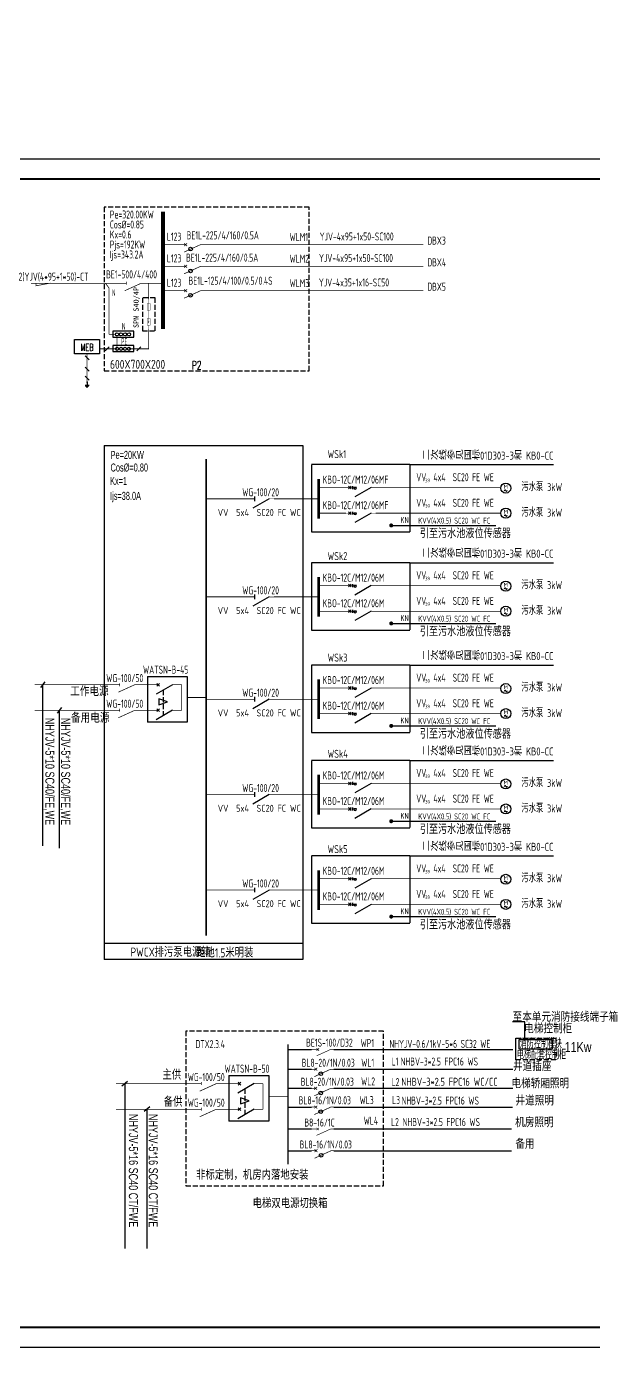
# Model space of a CAD drawing. Extents: x 2166032 to 5302137, y 581493 to 2416206.
# Drawn here: x 2850419 to 2878715, y 1048777 to 1115733 of the extents above; entities that cross this region are included whole.
import ezdxf
from ezdxf.enums import TextEntityAlignment as Align

# ---------------------------------------------------------------- set-up
doc = ezdxf.new("R2010")
doc.units = 0
doc.header["$LTSCALE"] = 1000
doc.header["$MEASUREMENT"] = 0
for name, pattern in [('CENTER2', [1.14, 0.75, -0.13, 0.13, -0.13]), ('DASH', [0.35, 0.25, -0.1]), ('DASHDOT', [1, 0.5, -0.25, 0, -0.25])]:
    doc.linetypes.add(name, pattern=pattern)
for name, color, linetype in [('A', 3, 'Continuous'), ('AB', 1, 'Continuous'), ('BD1', 7, 'Continuous'), ('BORDER', 7, 'Continuous'), ('DIM-箱柜', 3, 'Continuous'), ('DOTLN', 2, 'Continuous'), ('EBL', 3, 'Continuous'), ('ELEMENT', 100, 'Continuous'), ('EQUIP-动力', 3, 'Continuous'), ('FBX1', 7, 'Continuous'), ('MID', 7, 'Continuous'), ('PUB_TITLE', 137, 'Continuous'), ('SIG_TEXT', 7, 'Continuous'), ('TEL_TEXT', 7, 'Continuous'), ('TH_WIRE2', 4, 'Continuous'), ('WIRE', 6, 'Continuous'), ('WIRE-接地', 4, 'Continuous'), ('WIRE-母线', 6, 'Continuous'), ('WIRE-系统', 4, 'Continuous'), ('电气', 3, 'Continuous')]:
    doc.layers.add(name, color=color, linetype=linetype)
doc.styles.add('_HZTXT', font='！tssdeng.shx', dxfattribs={"width": 0.8, "bigfont": '！tssdchn.shx'})
doc.styles.add('_TEL_DIM', font='@tssdeng.shx', dxfattribs={"width": 0.8, "height": 3.5, "bigfont": '!tssdchn.shx'})
doc.styles.add('_TXT', font='tssdeng.shx', dxfattribs={"width": 0.8, "height": 3.5, "bigfont": 'tssdchn.shx'})
doc.styles.add('FS', font='arr.shx', dxfattribs={"width": 0.75, "bigfont": 'fs.shx'})
doc.styles.add('H1', font='simsun.ttc')
doc.styles.add('HZ', font='！tssdeng.shx', dxfattribs={"bigfont": '！tssdchn.shx'})
doc.styles.add('HZ_TXT', font='tssdeng.shx', dxfattribs={"bigfont": 'tssdchn.shx'})
doc.styles.add('HZTXT', font='tssdeng.shx', dxfattribs={"width": 0.7, "bigfont": 'tssdchn.shx'})
doc.styles.get("Standard").update_dxf_attribs({"font": 'tssdeng.shx', "bigfont": 'tssdchn.shx'})
doc.styles.add('张波1', font='ROMANS', dxfattribs={"width": 0.7, "height": 4, "bigfont": 'HZDX'})

# ---------------------------------------------------------------- blocks, each defined once
blk = doc.blocks.new('$element$00000499')
at = {"const_width": 0.0233}
for points in [[(0, 0), (0, -1)], [(-0.1, -0.283), (0.1, -0.283), (0.1, -0.717), (-0.1, -0.717), (-0.1, -0.283)]]:
    blk.add_lwpolyline(points, dxfattribs=at)
at = {"flags": 9}
blk.add_attdef('S', (0, 0), '', height=0.00000667, dxfattribs=at)
blk = doc.blocks.new('$TelecSys$00000008')
blk.add_line((0.4, 0.4), (-0.4, -0.4))
blk = doc.blocks.new('$equip$00001310')
for points in [[(0, 0), (0, -0.38)], [(-0.25, -0.38), (0.25, -0.38)], [(-0.19, -0.5), (0.19, -0.5)], [(-0.06, -0.63), (0.06, -0.63)]]:
    blk.add_lwpolyline(points)
blk.add_point((0, 0))
at = {"flags": 9}
blk.add_attdef('A', (0, 0), '', height=0.00002, dxfattribs=at)
blk = doc.blocks.new('$element$00000532')
at = {"const_width": 0.0233}
for points in [[(0, 0), (0, -0.283)], [(-0.1, -0.283), (0.1, -0.283), (0.1, -0.717), (-0.1, -0.717), (-0.1, -0.283)], [(0, -1), (0, -0.567)]]:
    blk.add_lwpolyline(points, dxfattribs=at)
for points in [[(-0.033, -0.55), (0.033, -0.55), (0, -0.35), (0.033, -0.55)], [(0.033, -0.55), (0, -0.35), (-0.033, -0.55), (0.033, -0.55)], [(0, -0.367), (-0.033, -0.567), (0.033, -0.567), (0, -0.367)]]:
    blk.add_solid(points)
at = {"flags": 9}
blk.add_attdef('S', (0, 0), '', height=0.00000667, dxfattribs=at)
blk = doc.blocks.new('$element$00000525')
at = {"const_width": 0.0233}
for points in [[(0, 0), (0, -0.25)], [(-0.25, -0.2), (0, -0.75), (0, -1)], [(-0.047, -0.203), (0.047, -0.297)], [(0.047, -0.203), (-0.047, -0.297)]]:
    blk.add_lwpolyline(points, dxfattribs=at)
blk.add_circle((-0.151, -0.417), 0.0615)
at = {"flags": 9}
blk.add_attdef('S', (0, 0), '', height=0.00000667, dxfattribs=at)
blk = doc.blocks.new('$element$00000519')
at = {"const_width": 0.0233}
for points in [[(0, 0), (0, -0.25)], [(0, -1), (0, -0.75), (-0.25, -0.2)], [(-0.05, -0.25), (0.05, -0.25)]]:
    blk.add_lwpolyline(points, dxfattribs=at)
at = {"flags": 9}
blk.add_attdef('S', (0, 0), '', height=0.00000667, dxfattribs=at)
blk = doc.blocks.new('ELA714')
at = {"layer": 'EBL', "color": 3, "const_width": 5}
blk.add_lwpolyline([(-2.5, 0, 1), (2.5, 0, 1)], format="xyb", close=True, dxfattribs=at)
at = {"layer": 'AB', "width": 0.6, "flags": 9}
blk.add_attdef('EL', text='', height=3.99, dxfattribs=at).set_placement((7, -0.3), align=Align.MIDDLE)
blk = doc.blocks.new('$equip$00001811')
blk.add_circle((0, 0), 0.5)
for centre, radius, start, end in [((-0.07, -0.27), 0.0768, 17.2272, 184.2164), ((0.07, -0.23), 0.0769, 197.2591, 5.1179)]:
    blk.add_arc(centre, radius, start, end)
at = {"color": 7, "style": '_TEL_DIM'}
blk.add_attdef('$TEXT$', text='', height=0.4, dxfattribs=at).set_placement((0, 0.14), align=Align.MIDDLE_CENTER)
at = {"color": 7, "style": '_TEL_DIM', "flags": 1}
blk.add_attdef('A', text='', height=0.00002, dxfattribs=at).set_placement((0, 0), align=Align.MIDDLE_CENTER)
blk = doc.blocks.new('QF102')
at = {"layer": 'A'}
for p, q in [((0, -10), (-4.91, -1.5)), ((-0.71, -3.21), (0.71, -1.79)), ((-0.71, -1.79), (0.71, -3.21))]:
    blk.add_line(p, q, dxfattribs=at)
at = {"layer": 'A', "const_width": 0.3}
for points in [[(0, 0), (0, -2.5)], [(0, -10), (0, -12.5)]]:
    blk.add_lwpolyline(points, dxfattribs=at)
at = {"layer": 'AB', "width": 0.6, "flags": 9}
blk.add_attdef('QF', text='', height=3.99, dxfattribs=at).set_placement((5, -7.45), align=Align.MIDDLE)

msp = doc.modelspace()

# ---------------------------------------------------------------- linework, layer by layer
for p, q in [((2851324.7, 1082987.5), (2851100.7, 1082702.4)), ((2851212.7, 1074792.9), (2851212.7, 1082845)), ((2852157, 1081707.2), (2851933, 1081422.1)), ((2852048.7, 1074665.2), (2852048.7, 1081565.5)), ((2869643.1, 1064612.2), (2874694.5, 1064612.2)), ((2874848.4, 1064087.4), (2874848.4, 1065171.7)), ((2875020.8, 1064620), (2875020.8, 1065110.8)), ((2869643.1, 1063624.6), (2874694.4, 1063624.6)), ((2855451, 1063006.4), (2855174.8, 1062779.2)), ((2855323.2, 1062901.3), (2855323.2, 1054659.3)), ((2869643, 1062668.1), (2874694.3, 1062668.1)), ((2856561.6, 1061735.4), (2856285.4, 1061508.2)), ((2856423.5, 1061621.8), (2856423.5, 1054659.3)), ((2865758.5, 1061729.3), (2866090.9, 1061729.3)), ((2865758.4, 1060635.1), (2866423.3, 1060635.1)), ((2865758.4, 1059540.9), (2866423.2, 1059540.9))]:
    msp.add_line(p, q)
for points, const_width in [([(2864637, 1064612.2), (2864958.4, 1064612.2)], 30), ([(2865922.7, 1064612.2), (2865601.2, 1064612.2), (2864894.1, 1064290.7)], 30), ([(2865019, 1064551.6), (2864897.8, 1064672.8)], 30), ([(2864897.8, 1064551.6), (2865019, 1064672.8)], 30), ([(2864478.9, 1063624.6), (2864853.9, 1063624.6)], 35), ([(2864778.9, 1063249.6), (2865603.9, 1063624.6), (2865978.9, 1063624.6)], 35), ([(2864783.2, 1063553.9), (2864924.6, 1063695.3)], 35), ([(2864783.2, 1063695.3), (2864924.6, 1063553.9)], 35), ([(2864478.8, 1062668.1), (2864853.8, 1062668.1)], 35), ([(2864778.8, 1062293.1), (2865603.8, 1062668.1), (2865978.8, 1062668.1)], 35), ([(2864783.1, 1062597.3), (2864924.5, 1062738.8)], 35), ([(2864783.1, 1062738.8), (2864924.5, 1062597.3)], 35), ([(2864478.7, 1061729.3), (2864853.7, 1061729.3)], 35), ([(2864778.7, 1061354.3), (2865603.7, 1061729.3), (2865978.7, 1061729.3)], 35), ([(2864783, 1061658.5), (2864924.5, 1061800)], 35), ([(2864783, 1061800), (2864924.5, 1061658.5)], 35), ([(2864634.4, 1060635.1), (2864955.8, 1060635.1)], 30), ([(2865920.1, 1060635.1), (2865598.7, 1060635.1), (2864891.5, 1060313.6)], 30), ([(2865016.4, 1060574.5), (2864895.2, 1060695.7)], 30), ([(2864895.2, 1060574.5), (2865016.4, 1060695.7)], 30), ([(2864493.7, 1059548.3), (2864868.7, 1059548.3)], 35), ([(2864793.7, 1059173.3), (2865618.7, 1059548.3), (2865993.7, 1059548.3)], 35), ([(2864798, 1059477.6), (2864939.4, 1059619.1)], 35), ([(2864798, 1059619.1), (2864939.4, 1059477.6)], 35)]:
    msp.add_lwpolyline(points, dxfattribs=dict(const_width=const_width))
for centre, radius in [((2604640.5, 1020101.3), 438608.5), ((2865104.7, 1063397.7), 92.2), ((2865104.7, 1062441.2), 92.2), ((2865104.6, 1061502.4), 92.2), ((2865119.6, 1059321.5), 92.2)]:
    msp.add_circle(centre, radius)
at = {"layer": 'A'}
for p, q in [((2866619.6, 1092631.7), (2866483.9, 1092767.4)), ((2866483.9, 1092631.7), (2866619.6, 1092767.4)), ((2862526.4, 1092136), (2861710.4, 1091664.9)), ((2867615.4, 1092699.6), (2866799.4, 1092228.4)), ((2866619.6, 1091352.2), (2866483.9, 1091488)), ((2866483.9, 1091352.2), (2866619.6, 1091488)), ((2867615.4, 1091420.1), (2866799.4, 1090949)), ((2866619.6, 1087729.7), (2866483.9, 1087865.5)), ((2866483.9, 1087729.7), (2866619.6, 1087865.5)), ((2867615.4, 1087797.6), (2866799.4, 1087326.5)), ((2862526.4, 1087234), (2861710.4, 1086762.9)), ((2866619.6, 1086450.2), (2866483.9, 1086586)), ((2866483.9, 1086450.2), (2866619.6, 1086586)), ((2867615.4, 1086518.1), (2866799.4, 1086047)), ((2866619.6, 1082611.2), (2866483.9, 1082747)), ((2866483.9, 1082611.2), (2866619.6, 1082747)), ((2862526.4, 1082115.6), (2861710.4, 1081644.4)), ((2867615.4, 1082679.1), (2866799.4, 1082208)), ((2866619.6, 1081331.8), (2866483.9, 1081467.5)), ((2866483.9, 1081331.8), (2866619.6, 1081467.5)), ((2867615.4, 1081399.6), (2866799.4, 1080928.5)), ((2862526.4, 1077348.1), (2861710.4, 1076877)), ((2866619.6, 1077843.8), (2866483.9, 1077979.5)), ((2866483.9, 1077843.8), (2866619.6, 1077979.5)), ((2867615.4, 1077911.7), (2866799.4, 1077440.5)), ((2866619.6, 1076564.3), (2866483.9, 1076700)), ((2866483.9, 1076564.3), (2866619.6, 1076700)), ((2867615.4, 1076632.2), (2866799.4, 1076161)), ((2866619.6, 1073076.3), (2866483.9, 1073212.1)), ((2866483.9, 1073076.3), (2866619.6, 1073212.1)), ((2867615.4, 1073144.2), (2866799.4, 1072673.1)), ((2862526.4, 1072580.6), (2861710.4, 1072109.5)), ((2866619.6, 1071796.8), (2866483.9, 1071932.6)), ((2866483.9, 1071796.8), (2866619.6, 1071932.6)), ((2867615.4, 1071864.7), (2866799.4, 1071393.6))]:
    msp.add_line(p, q, dxfattribs=at)
at = {"layer": 'A', "const_width": 28.8}
for points in [[(2861566.4, 1092136), (2861806.4, 1092136)], [(2862526.4, 1092136), (2862766.4, 1092136)], [(2866366.3, 1092699.6), (2866895.4, 1092699.6)], [(2867615.4, 1092699.6), (2867855.4, 1092699.6)], [(2866366.3, 1091420.1), (2866895.4, 1091420.1)], [(2867615.4, 1091420.1), (2867855.4, 1091420.1)], [(2866366.3, 1087797.6), (2866895.4, 1087797.6)], [(2867615.4, 1087797.6), (2867855.4, 1087797.6)], [(2861566.4, 1087234), (2861806.4, 1087234)], [(2862526.4, 1087234), (2862766.4, 1087234)], [(2866366.3, 1086518.1), (2866895.4, 1086518.1)], [(2867615.4, 1086518.1), (2867855.4, 1086518.1)], [(2866366.3, 1082679.1), (2866895.4, 1082679.1)], [(2867615.4, 1082679.1), (2867855.4, 1082679.1)], [(2861566.4, 1082115.6), (2861806.4, 1082115.6)], [(2862526.4, 1082115.6), (2862766.4, 1082115.6)], [(2866366.3, 1081399.6), (2866895.4, 1081399.6)], [(2867615.4, 1081399.6), (2867855.4, 1081399.6)], [(2861566.4, 1077348.1), (2861806.4, 1077348.1)], [(2862526.4, 1077348.1), (2862766.4, 1077348.1)], [(2866366.3, 1077911.7), (2866895.4, 1077911.7)], [(2867615.4, 1077911.7), (2867855.4, 1077911.7)], [(2866366.3, 1076632.2), (2866895.4, 1076632.2)], [(2867615.4, 1076632.2), (2867855.4, 1076632.2)], [(2866366.3, 1073144.2), (2866895.4, 1073144.2)], [(2867615.4, 1073144.2), (2867855.4, 1073144.2)], [(2861566.4, 1072580.6), (2861806.4, 1072580.6)], [(2862526.4, 1072580.6), (2862766.4, 1072580.6)], [(2866366.3, 1071864.7), (2866895.4, 1071864.7)], [(2867615.4, 1071864.7), (2867855.4, 1071864.7)]]:
    msp.add_lwpolyline(points, dxfattribs=at)
at = {"layer": 'BD1'}
for p, q in [((2854292.4, 1094805.1), (2854292.4, 1069103.5)), ((2854292.4, 1094805.1), (2864207, 1094805.1)), ((2864207, 1094805.1), (2864207, 1069103.5)), ((2864207, 1069903.5), (2854292.4, 1069903.5)), ((2864207, 1069103.5), (2854292.4, 1069103.5))]:
    msp.add_line(p, q, dxfattribs=at)
at = {"layer": 'DIM-箱柜'}
for p, q in [((2866692.5, 1092769.1), (2866692.5, 1092626.3)), ((2861806.4, 1092022.3), (2861806.4, 1092253.4)), ((2866895.4, 1092699.6), (2866749.2, 1092699.6)), ((2866692.5, 1091489.6), (2866692.5, 1091346.8)), ((2866895.4, 1091420.1), (2866749.2, 1091420.1)), ((2866692.5, 1087867.1), (2866692.5, 1087724.3)), ((2866895.4, 1087797.6), (2866749.2, 1087797.6)), ((2861806.4, 1087120.3), (2861806.4, 1087351.4)), ((2866692.5, 1086587.6), (2866692.5, 1086444.8)), ((2866895.4, 1086518.1), (2866749.2, 1086518.1)), ((2866692.5, 1082748.6), (2866692.5, 1082605.9)), ((2861806.4, 1082001.8), (2861806.4, 1082233)), ((2866895.4, 1082679.1), (2866749.2, 1082679.1)), ((2866692.5, 1081469.2), (2866692.5, 1081326.4)), ((2866895.4, 1081399.6), (2866749.2, 1081399.6)), ((2861806.4, 1077234.4), (2861806.4, 1077465.5)), ((2866692.5, 1077981.2), (2866692.5, 1077838.4)), ((2866895.4, 1077911.7), (2866749.2, 1077911.7)), ((2866692.5, 1076701.7), (2866692.5, 1076558.9)), ((2866895.4, 1076632.2), (2866749.2, 1076632.2)), ((2861806.4, 1072466.9), (2861806.4, 1072698)), ((2866692.5, 1073213.7), (2866692.5, 1073070.9)), ((2866895.4, 1073144.2), (2866749.2, 1073144.2)), ((2866692.5, 1071934.2), (2866692.5, 1071791.4)), ((2866895.4, 1071864.7), (2866749.2, 1071864.7))]:
    msp.add_line(p, q, dxfattribs=at)
for centre in [(2866822.3, 1092699.6), (2866822.3, 1091420.1), (2866822.3, 1087797.6), (2866822.3, 1086518.1), (2866822.3, 1082679.1), (2866822.3, 1081399.6), (2866822.3, 1077911.7), (2866822.3, 1076632.2), (2866822.3, 1073144.2), (2866822.3, 1071864.7)]:
    msp.add_arc(centre, 73.1, 180, 0, dxfattribs=at)
at = {"layer": 'DOTLN', "linetype": 'DASH'}
for p, q in [((2868240.1, 1065533.2), (2858365.4, 1065533.2)), ((2858365.4, 1065533.2), (2858365.4, 1057796.3)), ((2868240.1, 1057796.3), (2868240.1, 1065533.2)), ((2858365.4, 1057796.3), (2868240.1, 1057796.3))]:
    msp.add_line(p, q, dxfattribs=at)
for points in [[(2854292.4, 1098532.1), (2864529.8, 1098532.1), (2864529.8, 1106711), (2854292.4, 1106711)], [(2856206, 1100538.1), (2856831.2, 1100538.1), (2856831.2, 1102177.8), (2856206, 1102177.8)]]:
    msp.add_lwpolyline(points, close=True, dxfattribs=at)
at = {"layer": 'ELEMENT'}
msp.add_lwpolyline([(2852805.5, 1100097.3), (2854058.8, 1100097.3), (2854058.8, 1099388.9), (2852804.6, 1099388.9), (2852804.6, 1100096.2)], dxfattribs=at)
at = {"layer": 'EQUIP-动力', "color": 0}
for p, q in [((2875298.6, 1065993.1), (2874681.4, 1065993.1)), ((2875293.9, 1065171.7), (2875293.9, 1065993.1)), ((2875020.8, 1065110.8), (2876668.6, 1065110.8)), ((2876668.6, 1064620), (2875020.8, 1064620)), ((2876668.6, 1065110.8), (2876668.6, 1064620))]:
    msp.add_line(p, q, dxfattribs=at)
at = {"layer": 'EQUIP-动力', "color": 0, "linetype": 'DASH'}
for p, q in [((2874848.4, 1065171.7), (2876853.5, 1065171.7)), ((2876853.5, 1065171.7), (2876853.5, 1064087.4)), ((2876853.5, 1064087.4), (2874848.4, 1064087.4))]:
    msp.add_line(p, q, dxfattribs=at)
at = {"layer": 'FBX1'}
for p, q in [((2856447.9, 1083255.7), (2856447.9, 1080976.7)), ((2856447.9, 1083255.7), (2858438.1, 1083255.7)), ((2858438.1, 1083255.7), (2858438.1, 1080976.7)), ((2858438.1, 1080976.7), (2856447.9, 1080976.7)), ((2860516.6, 1063312), (2860516.6, 1061033)), ((2860516.6, 1063312), (2862506.7, 1063312)), ((2862506.7, 1063312), (2862506.7, 1061033)), ((2862506.7, 1061033), (2860516.6, 1061033))]:
    msp.add_line(p, q, dxfattribs=at)
at = {"layer": 'FBX1', "const_width": 44.4}
for points in [[(2861806.4, 1092136), (2859396.3, 1092136)], [(2865000.3, 1092136), (2862766.4, 1092136)], [(2861806.4, 1087234), (2859396.3, 1087234)], [(2865000.3, 1087234), (2862766.4, 1087234)], [(2861806.4, 1082115.6), (2859396.3, 1082115.6)], [(2865000.3, 1082115.6), (2862766.4, 1082115.6)], [(2861806.4, 1077348.1), (2859396.3, 1077348.1)], [(2865000.3, 1077348.1), (2862766.4, 1077348.1)], [(2861806.4, 1072580.6), (2859396.3, 1072580.6)], [(2865000.3, 1072580.6), (2862766.4, 1072580.6)]]:
    msp.add_lwpolyline(points, dxfattribs=at)
at = {"layer": 'MID'}
for p, q in [((2869547.8, 1093846.2), (2864638.7, 1093846.2)), ((2864638.7, 1093835), (2864638.7, 1090479.6)), ((2869547.8, 1093846.2), (2869547.8, 1090490.8)), ((2864638.7, 1090479.6), (2869547.8, 1090479.6)), ((2869547.8, 1088944.2), (2864638.7, 1088944.2)), ((2864638.7, 1088933), (2864638.7, 1085577.6)), ((2869547.8, 1088944.2), (2869547.8, 1085588.8)), ((2864638.7, 1085577.6), (2869547.8, 1085577.6)), ((2869547.8, 1083825.8), (2864638.7, 1083825.8)), ((2864638.7, 1083814.6), (2864638.7, 1080459.2)), ((2869547.8, 1083825.8), (2869547.8, 1080470.3)), ((2864638.7, 1080459.2), (2869547.8, 1080459.2)), ((2869547.8, 1079058.3), (2864638.7, 1079058.3)), ((2864638.7, 1079047.1), (2864638.7, 1075691.7)), ((2869547.8, 1079058.3), (2869547.8, 1075702.9)), ((2864638.7, 1075691.7), (2869547.8, 1075691.7)), ((2869547.8, 1074290.8), (2864638.7, 1074290.8)), ((2864638.7, 1074279.6), (2864638.7, 1070924.2)), ((2869547.8, 1074290.8), (2869547.8, 1070935.4)), ((2864638.7, 1070924.2), (2869547.8, 1070924.2))]:
    msp.add_line(p, q, dxfattribs=at)
at = {"layer": 'PUB_TITLE'}
msp.add_lwpolyline([(2803419.4, 1049721.6), (2908519.4, 1049721.6), (2908519.4, 1109121.6), (2803419.4, 1109121.6)], close=True, dxfattribs=at)
at = {"layer": 'PUB_TITLE', "const_width": 100}
msp.add_lwpolyline([(2805925.4, 1050721.6), (2907525.4, 1050721.6), (2907525.4, 1108121.6), (2805925.4, 1108121.6)], close=True, dxfattribs=at)
at = {"layer": 'TEL_TEXT', "color": 7}
for points in [[(2854721.8, 1100223.5), (2855765.5, 1100223.5), (2855765.5, 1100522.3), (2854721.8, 1100522.3)], [(2854722.8, 1099496.7), (2855766.5, 1099496.7), (2855766.5, 1099795.5), (2854722.8, 1099795.5)]]:
    msp.add_lwpolyline(points, close=True, dxfattribs=at)
for centre in [(2854925, 1100362.1), (2855123.6, 1100362.1), (2855327.2, 1100362.1), (2855525.8, 1100362.1), (2854925.2, 1099635.1), (2855123.7, 1099635.1), (2855327.4, 1099635.1), (2855525.9, 1099635.1)]:
    msp.add_circle(centre, 76.4, dxfattribs=at)
at = {"layer": 'TH_WIRE2', "color": 3}
for p, q in [((2863465.2, 1064864), (2863464.7, 1058873.6)), ((2866012.8, 1061729.3), (2874676.4, 1061724.9)), ((2866423.3, 1060635.1), (2874627.2, 1060635.1)), ((2866423.2, 1059540.9), (2874627.1, 1059540.9))]:
    msp.add_line(p, q, dxfattribs=at)
at = {"layer": 'WIRE'}
for p, q in [((2869547.8, 1093846.2), (2876725.3, 1093846.2)), ((2868633.8, 1090807.6), (2873856.1, 1090807.6)), ((2869547.8, 1088944.2), (2876725.3, 1088944.2)), ((2868633.8, 1085905.6), (2873856.1, 1085905.6)), ((2869547.8, 1083825.8), (2876725.3, 1083825.8)), ((2868633.8, 1080787.2), (2873856.1, 1080787.2)), ((2869547.8, 1079058.3), (2876725.3, 1079058.3)), ((2868633.8, 1076019.7), (2873856.1, 1076019.7)), ((2869547.8, 1074290.8), (2876725.3, 1074290.8)), ((2868633.8, 1071252.2), (2873856.1, 1071252.2))]:
    msp.add_line(p, q, dxfattribs=at)
at = {"layer": 'WIRE', "color": 4}
for p, q in [((2857022.8, 1082140.7), (2857022.8, 1081840.5)), ((2857456.5, 1081990.6), (2857022.8, 1082140.7)), ((2857022.8, 1081840.5), (2857456.5, 1081990.6)), ((2861091.5, 1062197), (2861091.5, 1061896.8)), ((2861525.1, 1062046.9), (2861091.5, 1062197)), ((2861091.5, 1061896.8), (2861525.1, 1062046.9))]:
    msp.add_line(p, q, dxfattribs=at)
at = {"layer": 'WIRE', "color": 7, "linetype": 'DASH'}
for p, q in [((2857239.6, 1082578.5), (2857239.6, 1081299)), ((2861308.3, 1062634.8), (2861308.3, 1061355.3))]:
    msp.add_line(p, q, dxfattribs=at)
at = {"layer": 'WIRE', "color": 3, "linetype": 'Continuous'}
for p, q in [((2863467.4, 1064612.2), (2864637, 1064612.2)), ((2863467.4, 1064612.2), (2864637, 1064612.2)), ((2865761, 1064612.2), (2869643.1, 1064612.2)), ((2865761, 1064612.2), (2869643.1, 1064612.2)), ((2863465, 1063624.6), (2864634.6, 1063624.6)), ((2863465, 1063624.6), (2864634.6, 1063624.6)), ((2865760.9, 1063624.6), (2869643.1, 1063624.6)), ((2865760.9, 1063624.6), (2869643.1, 1063624.6)), ((2863464.9, 1062668.1), (2864634.5, 1062668.1)), ((2863464.9, 1062668.1), (2864634.5, 1062668.1)), ((2865760.9, 1062668.1), (2869643, 1062668.1)), ((2865760.9, 1062668.1), (2869643, 1062668.1)), ((2863464.9, 1061729.3), (2864634.4, 1061729.3)), ((2863464.9, 1061729.3), (2864634.4, 1061729.3)), ((2863464.8, 1060635.1), (2864634.4, 1060635.1)), ((2863464.8, 1060635.1), (2864634.4, 1060635.1)), ((2863464.7, 1059540.9), (2864634.3, 1059540.9)), ((2863464.7, 1059540.9), (2864634.3, 1059540.9))]:
    msp.add_line(p, q, dxfattribs=at)
at = {"layer": 'WIRE-接地', "linetype": 'CENTER2', "const_width": 35}
for points in [[(2854526.6, 1102677.2), (2854348.5, 1102913.3)], [(2856509.7, 1102107), (2856509.7, 1102913.4)], [(2854526.6, 1102677.2), (2854526.6, 1100361.9)], [(2854526.6, 1100362.1), (2854874.2, 1100361.8)], [(2854925, 1100285.7), (2854925.2, 1099711.4)], [(2855525.9, 1099635.1), (2856509.7, 1099635.1), (2856509.7, 1100607)], [(2854925.2, 1099635.1), (2854058.8, 1099635.1)], [(2853431.7, 1099388.9), (2853431.7, 1097970.5)]]:
    msp.add_lwpolyline(points, dxfattribs=at)
at = {"layer": 'WIRE-母线', "const_width": 200}
msp.add_lwpolyline([(2857226.9, 1100626.3), (2857226.9, 1106495.6)], dxfattribs=at)
at = {"layer": 'WIRE-母线', "color": 6}
for points, const_width in [([(2859382.2, 1094119.6), (2859382.2, 1070298.4)], 80), ([(2865000.3, 1093127.9), (2865000.3, 1091144.1)], 120), ([(2865000.3, 1088225.9), (2865000.3, 1086242.1)], 120), ([(2865000.3, 1083107.5), (2865000.3, 1081123.7)], 120), ([(2865000.3, 1078340), (2865000.3, 1076356.2)], 120), ([(2865000.3, 1073572.5), (2865000.3, 1071588.7)], 120)]:
    msp.add_lwpolyline(points, dxfattribs=dict(at, const_width=const_width))
at = {"layer": 'WIRE-母线'}
for p in [(2857226.9, 1105745.6), (2857226.9, 1104245.6), (2857226.9, 1103160)]:
    msp.add_point(p, dxfattribs=at)
at = {"layer": 'WIRE-系统', "const_width": 35}
for points in [[(2857226.9, 1104844.6), (2857976.9, 1104844.6)], [(2859476.9, 1104844.6), (2870225.8, 1104844.6)], [(2857226.9, 1103759), (2857976.9, 1103759)], [(2859476.9, 1103759), (2870225.8, 1103759)], [(2850627.2, 1102913.4), (2855009.7, 1102913.4)], [(2850883, 1102920.8), (2850883, 1102786.8), (2851600.4, 1102920.8)], [(2856509.7, 1102913.4), (2857226.9, 1102913.4)], [(2857226.9, 1102539.7), (2857976.9, 1102539.7)], [(2859476.9, 1102539.7), (2870225.8, 1102539.7)], [(2866366.3, 1092699.6), (2865000.3, 1092699.6)], [(2867855.4, 1092699.6), (2874099.9, 1092699.6)], [(2866366.3, 1091420.1), (2865000.3, 1091420.1)], [(2867848, 1091420.1), (2874099.9, 1091420.1)], [(2866366.3, 1087797.6), (2865000.3, 1087797.6)], [(2867855.4, 1087797.6), (2874099.9, 1087797.6)], [(2866366.3, 1086518.1), (2865000.3, 1086518.1)], [(2867848, 1086518.1), (2874099.9, 1086518.1)], [(2854690.3, 1082845), (2850809.8, 1082845)], [(2856787.4, 1082845), (2856190.3, 1082845)], [(2858149.3, 1082845), (2857751.8, 1082845)], [(2858149.3, 1082845), (2858149.3, 1081565.5)], [(2866366.3, 1082679.1), (2865000.3, 1082679.1)], [(2867855.4, 1082679.1), (2874099.9, 1082679.1)], [(2858438.1, 1082205.2), (2859382.2, 1082205.2)], [(2854690.3, 1081565.5), (2850809.8, 1081565.5)], [(2856787.4, 1081565.5), (2856190.3, 1081565.5)], [(2858149.3, 1081565.5), (2857751.8, 1081565.5)], [(2866366.3, 1081399.6), (2865000.3, 1081399.6)], [(2867848, 1081399.6), (2874099.9, 1081399.6)], [(2866366.3, 1077911.7), (2865000.3, 1077911.7)], [(2867855.4, 1077911.7), (2874099.9, 1077911.7)], [(2866366.3, 1076632.2), (2865000.3, 1076632.2)], [(2867848, 1076632.2), (2874099.9, 1076632.2)], [(2866366.3, 1073144.2), (2865000.3, 1073144.2)], [(2867855.4, 1073144.2), (2874099.9, 1073144.2)], [(2866366.3, 1071864.7), (2865000.3, 1071864.7)], [(2867848, 1071864.7), (2874099.9, 1071864.7)], [(2858759, 1062901.3), (2854878.4, 1062901.3)], [(2860856, 1062901.3), (2860259, 1062901.3)], [(2862218, 1062901.3), (2861820.5, 1062901.3)], [(2862218, 1062901.3), (2862218, 1061621.8)], [(2862506.7, 1062261.6), (2863450.9, 1062261.6)], [(2858759, 1061621.8), (2854878.4, 1061621.8)], [(2860856, 1061621.8), (2860259, 1061621.8)], [(2862218, 1061621.8), (2861820.5, 1061621.8)]]:
    msp.add_lwpolyline(points, dxfattribs=at)

# ---------------------------------------------------------------- block references
at = {"layer": 'BORDER', "linetype": 'Continuous', "xscale": 96, "yscale": 96, "zscale": 96, "rotation": 90}
for p in [(2856741.2, 1082845), (2856741.2, 1081565.5), (2860809.9, 1062901.3), (2860809.9, 1061621.8)]:
    msp.add_blockref('QF102', p, dxfattribs=at)
at = {"layer": 'ELEMENT'}
for name, p, xscale, yscale, zscale, rotation in [('$element$00000525', (2857976.9, 1104844.6), 1500, 1500, 1500, 90), ('$element$00000525', (2857976.9, 1103759), 1500, 1500, 1500, 90), ('$element$00000519', (2855009.7, 1102913.4), 1500, 1500, 1500, 90), ('$element$00000499', (2856509.7, 1101357), 750, 750, 750, 180), ('$element$00000525', (2857976.9, 1102539.7), 1500, 1500, 1500, 90), ('$element$00000532', (2856509.7, 1100607), 750, 750, 750, 180), ('$element$00000519', (2854690.3, 1082845), 1500, 1500, 1500, 90), ('$element$00000519', (2854690.3, 1081565.5), 1500, 1500, 1500, 90), ('$element$00000519', (2858759, 1062901.3), 1500, 1500, 1500, 90), ('$element$00000519', (2858759, 1061621.8), 1500, 1500, 1500, 90)]:
    msp.add_blockref(name, p, dxfattribs=dict(at, xscale=xscale, yscale=yscale, zscale=zscale, rotation=rotation))
at = {"layer": 'ELEMENT', "xscale": 400, "yscale": 400, "zscale": 400}
msp.add_blockref('$equip$00001310', (2853431.7, 1097970.5), dxfattribs=at)
at = {"layer": 'EQUIP-动力', "xscale": 500, "yscale": 500, "zscale": 500}
for p in [(2874348.3, 1092671.4), (2874349.9, 1091420.1), (2874348.3, 1087769.4), (2874349.9, 1086518.1), (2874348.3, 1082651), (2874349.9, 1081399.6), (2874348.3, 1077883.5), (2874349.9, 1076632.2), (2874348.3, 1073116), (2874349.9, 1071864.7)]:
    msp.add_blockref('$equip$00001811', p, dxfattribs=at).add_auto_attribs({'$TEXT$': 'M'})
at = {"layer": 'WIRE', "xscale": 20, "yscale": 20, "zscale": 20}
for p in [(2868625.7, 1090807.5), (2868625.7, 1085905.5), (2868625.7, 1080787.1), (2868625.7, 1076019.6), (2868625.7, 1071252.1)]:
    msp.add_blockref('ELA714', p, dxfattribs=at)
at = {"layer": 'WIRE-接地', "linetype": 'CENTER2', "xscale": 250, "yscale": 250, "zscale": 250}
for p, rotation in [((2854428.8, 1099635.1), 180), ((2853431.7, 1099188.2), 270), ((2853431.7, 1098625.7), 270), ((2853431.7, 1098171.3), 270)]:
    msp.add_blockref('$TelecSys$00000008', p, dxfattribs=dict(at, rotation=rotation))
msp.add_blockref('$TelecSys$00000008', (2856017.8, 1099635.1), dxfattribs=at)

# ---------------------------------------------------------------- texts
for s, height, style, width, p in [('Pe=320.00KW', 400, '_TEL_DIM', 0.6, (2854569.5, 1106149.4)), ('Cos%%C=0.85', 400, '_TEL_DIM', 0.6, (2854569.5, 1105649.4)), ('Kx=0.6', 400, '_TEL_DIM', 0.6, (2854569.5, 1105149.4)), ('BE1L-225/4/160/0.5A', 400, '_TEL_DIM', 0.6, (2858403.2, 1105110)), (' YJV-4x95+1x50-SC100', 400, '_TEL_DIM', 0.6, (2864871.3, 1105051)), ('Pjs=192KW', 400, '_TEL_DIM', 0.6, (2854569.5, 1104649.4)), ('L123', 400, '_TEL_DIM', 0.6, (2857418, 1105044.6)), ('WLM1', 400, '_TEL_DIM', 0.6, (2863546.8, 1105023.7)), ('DBX3', 400, '_TEL_DIM', 0.6, (2870429.5, 1104844.6)), ('Ijs=343.2A', 400, '_TEL_DIM', 0.6, (2854569.5, 1104149.4)), ('L123', 400, '_TEL_DIM', 0.6, (2857418, 1103959)), ('BE1L-225/4/160/0.5A', 400, '_TEL_DIM', 0.6, (2858373.7, 1103993.5)), ('WLM2', 400, '_TEL_DIM', 0.6, (2863546.8, 1103938.1)), (' YJV-4x95+1x50-SC100', 400, '_TEL_DIM', 0.6, (2864837.3, 1103974)), ('DBX4', 400, '_TEL_DIM', 0.6, (2870429.5, 1103759)), ('2(YJV(4*95+1*50)-CT', 400, '_TEL_DIM', 0.6, (2850009.2, 1103042.5)), ('BE1-500/4/400', 400, '_TEL_DIM', 0.6, (2854378.9, 1103156.5)), ('L123', 400, '_TEL_DIM', 0.6, (2857418, 1102739.7)), ('BE1L-125/4/100/0.5/0.4S', 400, '_TEL_DIM', 0.6, (2858499.2, 1102840.7)), ('WLM3', 400, '_TEL_DIM', 0.6, (2863546.8, 1102718.8)), (' YJV-4x35+1x16-SC50', 400, '_TEL_DIM', 0.6, (2864830.8, 1102752.2)), ('DBX5', 400, '_TEL_DIM', 0.6, (2870429.5, 1102539.7)), ('VV  4x4  SC20 FE WE', 400, '_TEL_DIM', 0.6, (2869878.7, 1093015.9)), ('KBO-12C/M12/06MF', 400, '_TEL_DIM', 0.6, (2865200.2, 1092898)), ('WG-100/20', 400, '_TEL_DIM', 0.6, (2861183.7, 1092265.3)), ('VV  4x4  SC20 FE WE', 400, '_TEL_DIM', 0.6, (2869878.7, 1091736.4)), ('KBO-12C/M12/06MF', 400, '_TEL_DIM', 0.6, (2865200.2, 1091618.5)), ('KBO-12C/M12/06M', 400, '_TEL_DIM', 0.6, (2865200.2, 1087996)), ('VV  4x4  SC20 FE WE', 400, '_TEL_DIM', 0.6, (2869878.7, 1088113.9)), ('WG-100/20', 400, '_TEL_DIM', 0.6, (2861183.7, 1087363.3)), ('KBO-12C/M12/06M', 400, '_TEL_DIM', 0.6, (2865200.2, 1086716.6)), ('VV  4x4  SC20 FE WE', 400, '_TEL_DIM', 0.6, (2869878.7, 1086834.4)), ('WG-100/50', 400, '_TEL_DIM', 0.6, (2854389.3, 1082974.3)), ('WATSN-B-45', 400, '_TEL_DIM', 0.6, (2856226.4, 1083395.5)), ('VV  4x4  SC20 FE WE', 400, '_TEL_DIM', 0.6, (2869878.7, 1082995.4)), ('工作电源', 500, 'HZ', 0.8, (2852587.5, 1082270.5)), ('KBO-12C/M12/06M', 400, '_TEL_DIM', 0.6, (2865200.2, 1082877.6)), ('WG-100/50', 400, '_TEL_DIM', 0.6, (2854389.3, 1081694.8)), ('WG-100/20', 400, '_TEL_DIM', 0.6, (2861183.7, 1082244.9)), ('VV  4x4  SC20 FE WE', 400, '_TEL_DIM', 0.6, (2869878.7, 1081716)), ('备用电源', 500, 'HZ', 0.8, (2852628.9, 1080942.5)), ('KBO-12C/M12/06M', 400, '_TEL_DIM', 0.6, (2865200.2, 1081598.1)), ('KBO-12C/M12/06M', 400, '_TEL_DIM', 0.6, (2865200.2, 1078110.1)), ('VV  4x4  SC20 FE WE', 400, '_TEL_DIM', 0.6, (2869878.7, 1078228)), ('WG-100/20', 400, '_TEL_DIM', 0.6, (2861183.7, 1077477.4)), ('VV  4x4  SC20 FE WE', 400, '_TEL_DIM', 0.6, (2869878.7, 1076948.5)), ('KBO-12C/M12/06M', 400, '_TEL_DIM', 0.6, (2865200.2, 1076830.6)), ('KBO-12C/M12/06M', 400, '_TEL_DIM', 0.6, (2865200.2, 1073342.7)), ('VV  4x4  SC20 FE WE', 400, '_TEL_DIM', 0.6, (2869878.7, 1073460.5)), ('WG-100/20', 400, '_TEL_DIM', 0.6, (2861183.7, 1072709.9)), ('KBO-12C/M12/06M', 400, '_TEL_DIM', 0.6, (2865200.2, 1072063.2)), ('VV  4x4  SC20 FE WE', 400, '_TEL_DIM', 0.6, (2869878.7, 1072181)), ('至本单元消防接线端子箱', 500, 'HZ', 0.8, (2874690.5, 1065993.1)), ('电梯控制柜', 500, 'HZ', 0.8, (2875266.8, 1065416.6)), ('DTX2.3.4', 400, '_TEL_DIM', 0.6, (2858845.9, 1064678.8)), ('BE1S-100/D32', 400, '_TEL_DIM', 0.6, (2864373.7, 1064752.4)), ('WP1', 400, '_TEL_DIM', 0.6, (2867093.5, 1064731.5)), (' NHYJV-0.6/1kV-5*6 SC32 WE', 400, '_TEL_DIM', 0.6, (2868357.7, 1064691.9)), ('11Kw', 500, 'HZ', 0.8, (2877291.8, 1064481.5)), ('BL8-20/1N/0.03', 400, '_TEL_DIM', 0.6, (2864151.7, 1063747.4)), ('WL1', 400, '_TEL_DIM', 0.6, (2867128.2, 1063749.3)), ('L1', 400, '_TEL_DIM', 0.6, (2868645.6, 1063809.1)), (' NHBV-3*2.5 FPC16 WS', 400, '_TEL_DIM', 0.6, (2868919.6, 1063807.6)), ('井道插座', 500, 'HZ', 0.8, (2874712.8, 1063528.3)), ('WG-100/50', 400, '_TEL_DIM', 0.6, (2858458, 1063030.6)), ('WATSN-B-50', 400, '_TEL_DIM', 0.6, (2860295.1, 1063451.8)), ('BL8-20/1N/0.03', 400, '_TEL_DIM', 0.6, (2864105.7, 1062798.4)), ('WL2', 400, '_TEL_DIM', 0.6, (2867119.2, 1062813.8)), ('L2', 400, '_TEL_DIM', 0.6, (2868646.9, 1062782.3)), ('电梯轿厢照明', 500, 'HZ', 0.8, (2874632.9, 1062668.1)), ('WG-100/50', 400, '_TEL_DIM', 0.6, (2858458, 1061751.1)), ('BL8-16/1N/0.03', 400, '_TEL_DIM', 0.6, (2864000.7, 1061869.4)), ('WL3', 400, '_TEL_DIM', 0.6, (2867044.7, 1061877.3)), ('L3', 400, '_TEL_DIM', 0.6, (2868669.3, 1061882.1)), (' NHBV-3*2.5 FPC16 WS ', 400, '_TEL_DIM', 0.6, (2868966.7, 1061855.5)), ('井道照明', 500, 'HZ', 0.8, (2874831.6, 1061810.5)), ('机房照明', 500, 'HZ', 0.8, (2874818, 1060723.3)), ('B8-16/1C', 400, '_TEL_DIM', 0.6, (2864285.9, 1060756.4)), ('WL4', 400, '_TEL_DIM', 0.6, (2867249.2, 1060854.3)), ('L2', 400, '_TEL_DIM', 0.6, (2868618.7, 1060779.8)), (' NHBV-3*2.5 FPC16 WS', 400, '_TEL_DIM', 0.6, (2869019.2, 1060783.3)), ('BL8-16/1N/0.03', 400, '_TEL_DIM', 0.6, (2864049.6, 1059662.2)), ('备用', 500, 'HZ', 0.8, (2874826.6, 1059643.8))]:
    msp.add_text(s, height=height, dxfattribs=dict(style=style, width=width)).set_placement(p)
at = {"layer": 'DIM-箱柜', "style": '_TEL_DIM', "width": 0.8}
for p in [(2859958.7, 1091279.2), (2859958.7, 1086377.2), (2859958.7, 1081258.7), (2859958.7, 1076491.3), (2859958.7, 1071723.8)]:
    msp.add_text('VV  5x4  SC20 FC WC', height=350, dxfattribs=at).set_placement(p)
at = {"layer": 'ELEMENT', "color": 7, "style": 'HZTXT', "width": 0.8}
for s, p in [('600X700X200', (2854576.1, 1098634.8)), ('PWCX', (2855598.2, 1069256.3)), ('排污泵电源箱', (2856802.8, 1069241.2)), ('距地1.5米明装', (2858878.9, 1069215.9)), ('主供', (2857195.2, 1063109)), ('备供', (2857260.2, 1061752.8)), ('非标定制，机房内落地安装', (2858876.6, 1058103.6)), ('电梯双电源切换箱', (2861699.6, 1056684.7))]:
    msp.add_text(s, height=450, dxfattribs=at).set_placement(p)
at = {"layer": 'MID', "style": 'HZTXT'}
for s, height, width, p in [('WSk1', 400, 0.7, (2865446, 1094170.6)), ('39', 180, 0.8, (2870320.4, 1092964.1)), ('污水泵 3kW', 400, 0.7, (2875127.6, 1092525.7)), ('39', 180, 0.8, (2870320.4, 1091684.6)), ('污水泵 3kW', 400, 0.7, (2875127.6, 1091246.2)), ('KN', 300, 0.7, (2869088.7, 1090925.2)), ('KVV(4X0.5) SC20 WC FC', 300, 0.7, (2869978.1, 1090897)), ('引至污水池液位传感器', 500, 0.7, (2870054.2, 1090167.3)), ('WSk2', 400, 0.7, (2865446, 1089072.6)), ('39', 180, 0.8, (2870320.4, 1088062.1)), ('污水泵 3kW', 400, 0.7, (2875127.6, 1087623.7)), ('39', 180, 0.8, (2870320.4, 1086782.7)), ('污水泵 3kW', 400, 0.7, (2875127.6, 1086344.2)), ('KN', 300, 0.7, (2869088.7, 1086023.2)), ('KVV(4X0.5) SC20 WC FC', 300, 0.7, (2869978.1, 1085995)), ('引至污水池液位传感器', 500, 0.7, (2870054.2, 1085265.3)), ('WSk3', 400, 0.7, (2865446, 1083999.7)), ('39', 180, 0.8, (2870320.4, 1082943.7)), ('污水泵 3kW', 400, 0.7, (2875127.6, 1082505.3)), ('39', 180, 0.8, (2870320.4, 1081664.2)), ('污水泵 3kW', 400, 0.7, (2875127.6, 1081225.8)), ('KN', 300, 0.7, (2869088.7, 1080904.8)), ('KVV(4X0.5) SC20 WC FC', 300, 0.7, (2869978.1, 1080876.5)), ('引至污水池液位传感器', 500, 0.7, (2870054.2, 1080146.9)), ('WSk4', 400, 0.7, (2865446, 1079191.8)), ('39', 180, 0.8, (2870320.4, 1078176.2)), ('污水泵 3kW', 400, 0.7, (2875127.6, 1077737.8)), ('39', 180, 0.8, (2870320.4, 1076896.7)), ('污水泵 3kW', 400, 0.7, (2875127.6, 1076458.3)), ('KN', 300, 0.7, (2869088.7, 1076137.3)), ('KVV(4X0.5) SC20 WC FC', 300, 0.7, (2869978.1, 1076109)), ('引至污水池液位传感器', 500, 0.7, (2870054.2, 1075379.4)), ('WSk5', 400, 0.7, (2865446, 1074424.3)), ('39', 180, 0.8, (2870320.4, 1073408.8)), ('污水泵 3kW', 400, 0.7, (2875127.6, 1072970.3)), ('39', 180, 0.8, (2870320.4, 1072129.3)), ('污水泵 3kW', 400, 0.7, (2875127.6, 1071690.8)), ('KN', 300, 0.7, (2869088.7, 1071369.8)), ('KVV(4X0.5) SC20 WC FC', 300, 0.7, (2869978.1, 1071341.6)), ('引至污水池液位传感器', 500, 0.7, (2870054.2, 1070611.9))]:
    msp.add_text(s, height=height, dxfattribs=dict(at, width=width)).set_placement(p)
at = {"layer": 'SIG_TEXT'}
for s, style, width, p in [('Pe=20KW', 'FS', 0.55, (2854605.1, 1094133.5)), ('二次线参见国标01D303-3和 KB0-CC', '_TEL_DIM', 0.8, (2870154.3, 1094096.5)), ('Cos%%C=0.80', 'FS', 0.55, (2854605.1, 1093502.1)), ('Kx=1', 'FS', 0.55, (2854580.1, 1092835.9)), ('Ijs=38.0A', 'FS', 0.55, (2854580.1, 1092084.5)), ('二次线参见国标01D303-3和 KB0-CC', '_TEL_DIM', 0.8, (2870154.3, 1089194.5)), ('二次线参见国标01D303-3和 KB0-CC', '_TEL_DIM', 0.8, (2870154.3, 1084076.1)), ('二次线参见国标01D303-3和 KB0-CC', '_TEL_DIM', 0.8, (2870154.3, 1079308.6)), ('二次线参见国标01D303-3和 KB0-CC', '_TEL_DIM', 0.8, (2870154.3, 1074541.1))]:
    msp.add_text(s, height=400, dxfattribs=dict(at, style=style, width=width)).set_placement(p)
at = {"layer": 'SIG_TEXT', "linetype": 'DASH', "style": 'HZ_TXT', "width": 0.6}
for s, p in [('电梯配套控制柜', (2874903.9, 1064122)), ('消防控制模块', (2875048.4, 1064672.5))]:
    msp.add_text(s, height=450, dxfattribs=at).set_placement(p)
at = {"layer": 'SIG_TEXT', "linetype": 'Continuous', "style": '_TXT', "width": 0.65}
msp.add_text(' NHBV-3*2.5 FPC16 WC/CC ', height=400, dxfattribs=at).set_placement((2868935, 1062797.3))
at = {"layer": 'TEL_TEXT'}
for s, height, style, width, p in [('N', 340, '_TEL_DIM', 0.494118, (2854680.3, 1102269.7)), ('N', 340, '_TEL_DIM', 0.494118, (2855178, 1100590.1)), ('PE', 340, '_TEL_DIM', 0.494118, (2855136.8, 1099830.3)), ('MEB', 340, '张波1', 0.658824, (2853103.1, 1099536.5)), ('P2', 425, '张波1', 0.658824, (2858659.9, 1098597.1))]:
    msp.add_text(s, height=height, dxfattribs=dict(at, style=style, width=width)).set_placement(p)
at = {"layer": 'TEL_TEXT', "color": 0, "style": '_HZTXT', "width": 0.75}
for s, p in [(' NHYJV-5*10 SC40/FE,WE', (2851346.6, 1081315.6)), (' NHYJV-5*10 SC40/FE,WE', (2852135.8, 1081315.6)), (' NHYJV-5*16 SC40 CT/FWE', (2855517.7, 1061513.9)), (' NHYJV-5*16 SC40 CT/FWE', (2856513.1, 1061513.9))]:
    msp.add_text(s, height=450, rotation=270, dxfattribs=at).set_placement(p)
at = {"layer": '电气', "color": 3, "linetype": 'DASHDOT', "style": 'H1'}
msp.add_text('SPN S40/4P', height=262.5, rotation=90, dxfattribs=at).set_placement((2856008, 1100673.5))

doc.saveas('drawing.dxf')
